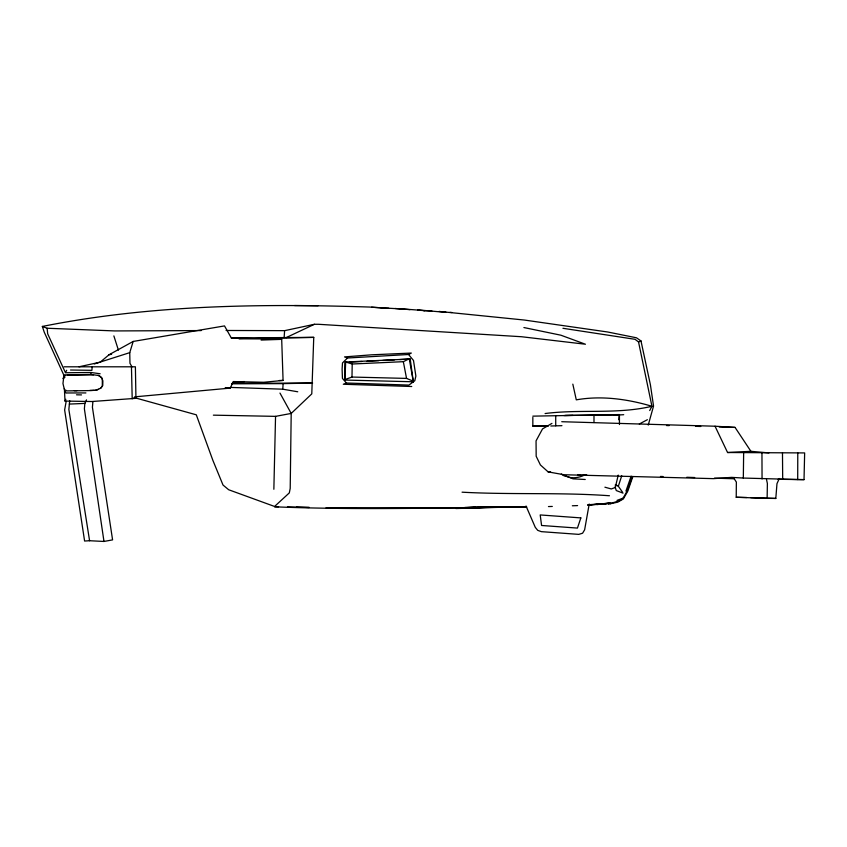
<?xml version="1.0" encoding="UTF-8"?>
<svg xmlns="http://www.w3.org/2000/svg" width="847" height="847" viewBox="0 0 847 847"><rect width="100%" height="100%" fill="white"/><g stroke="black" fill="none" stroke-linecap="round" stroke-linejoin="round"><path stroke-width="1.27" d="M64.88 377.434L44.245 332.172L42.35 326.444C149.877 304.92 260.389 303.48 369.673 307.059C388.445 308.456 406.835 308.869 424.728 310.743M444.537 312.257L417.582 309.843M648.241 425.088L653.545 406.084L650.422 384.866L640.988 340.939L636.468 337.794L607.659 331.992L524.325 320.039L439.064 311.421M548.327 426.094L532.837 426.105L532.837 417.38M593.991 422.515L593.991 415.03L619.443 414.564L619.443 424.538M561.741 421.711L715.037 426.221L727.562 452.52L804.65 452.923L804.025 479.624L797.705 479.54L797.779 452.923M779.314 478.513L776.974 483.658L775.799 498.438L767.128 498.343L736.223 497.274L736.361 482.081L733.587 477.803M797.705 479.54L743.327 478.057L743.645 452.923M344.888 379.572L351.992 377.053L352.204 364.009L345.671 362.008L344.824 362.368L344.93 380.059L413.325 381.775L410.213 359.022L345.671 362.008L344.93 380.059M767.128 498.343L767.382 483.552L766.493 479.36M231.379 337.932L313.75 337.371L311.781 393.876L291.199 413.431L275.55 416.364L213.37 415.157M273.856 489.27L275.55 416.364M64.298 376.788L65.208 374.946L90.83 374.438L90.957 372.489L65.304 372.754L66.691 370.287M297.752 391.78L282.76 389.186L283.142 383.627L312.628 383.066L232.089 383.331M284.116 337.551L284.624 330.658L314.438 324.285L318.567 324.295L521.477 336.725L585.436 344.231L560.873 335.2L523.901 327.545M92.175 366.804L91.889 370.33L70.502 370.023M69.698 400.695L68.861 409.461L89.581 540.725L103.98 541.455L112.587 539.878L92.408 407.227L92.895 401.849M86.51 399.869L84.869 403.405L84.382 408.783L103.98 541.455M618.797 419.741L619.284 414.935L623.71 414.702M63.716 378.567L64.16 375.179M589.205 504.029L584.631 529.809L582.577 533.218L578.776 534.372L541.339 531.651L537.718 530.349L535.283 527.353L526.029 506.008M623.032 493.134L616.267 490.551L615.271 487.491L618.246 475.093M621.73 475.76L618.342 486.252L622.587 492.287M131.973 366.804L129.972 363.321L129.75 352.648L133.17 341.447L224.508 325.915L231.369 338.048L281.691 339.34L283.078 380.43L263.692 382.272L233.243 381.552L230.299 388.095L134.599 396.862M66.182 401.277L64.637 409.937L84.605 541.032L89.581 540.725M632.18 476.48L627.204 490.868L622.894 498.502C612.667 505.31 599.634 503.669 587.987 505.119M632.804 476.692L627.796 491.133L623.35 498.947L617.759 502.144L608.464 504.187M625.944 491.069L631.142 476.13M63.758 376.809L62.964 383.532L64.34 389.292M64.107 366.804L135.393 366.804L135.944 398.334L91.91 401.52L65.018 401.076L65.801 399.276M63.726 377.328L63.102 378.598L64.901 375.21M649.702 410.551L651.936 406.274L638.543 341.976L635.038 339.308L562.937 328.287M100.444 388.519L102.752 385.607L102.868 380.854L101.566 377.466L98.083 375.327M347.471 358.006L342.506 362.929L342.103 369.08L342.442 378.397L346.381 383.013L408.932 385.078L414.797 380.727L415.877 376.068L413.495 360.462L408.54 354.501L347.471 358.006L344.528 356.905L371.515 354.819L411.314 353.061L408.54 354.501M133.17 341.447L109.019 354.766L100.2 362.167L78.962 366.804M638.543 341.976L640.988 340.939M551.937 423.384L542.514 428.931L536.056 440.874L536.172 456.237L540.397 464.939L548.125 471.885L564.06 474.744L713.46 478.64L731.639 477.369L743.327 478.057M639.326 423.998L647.373 419.699M352.204 364.009L403.341 361.68L409.26 358.789L413.325 381.775M286.117 337.635L314.438 324.285M617.029 500.386L623 498.184M346.381 383.013L343.321 384.252L411.737 386.507M615.271 487.491L611.269 488.952L604.906 487.194M95.404 390.287L98.432 389.228M94.313 363.956L129.75 352.648M109.019 354.766L111.613 354.258M586.675 474.691L581.434 475.262L577.696 474.722M587.913 505.119L610.412 503.065L610.433 503.721M596.849 504.6L609.289 503.234L587.966 504.78M545.097 413.537C580.513 408.974 617.061 414.575 651.936 406.274C627.701 399.064 601.412 395.401 576.288 399.848L572.826 384.136M444.537 311.961L445.871 312.151M274.64 506.813C358.683 510.19 442.716 507.734 526.728 507.025L464.823 507.512M67.178 375.157L93.509 374.85M350.055 362.103L361.828 361.5M367.058 361.235L378.821 360.631M382.749 360.43L394.522 359.827M399.752 359.562L410.213 359.022M727.562 452.52L750.908 451.313L768.928 452.923M455.877 508.528L511.45 506.993L462.843 507.692L475.135 507.046M326.063 507.766L355.92 508.327L327.238 507.777L458.375 507.798M69.348 404.083L84.869 403.405M593.991 415.03L532.837 416.142M550.794 425.999L561.942 425.67M313.75 337.371L239.129 338.938M261.109 340.06L281.691 339.34M548.454 506.57L552.297 506.442M572.339 505.775L577.58 505.595M85.907 392.934L67.008 392.966M234.047 381.838L244.444 381.584M455.802 507.914L460.884 507.787M465.966 507.66L518.745 506.93M89.909 390.414L94.313 390.308M318.101 305.725L294.565 305.545M565.32 415.432L617.992 414.935M474.86 507.448L493.557 507.078M563.901 415.559L572.964 415.39M532.837 426.105L547.077 425.84M279.319 380.494L283.078 380.43M462.843 507.692L506.527 507.046M201.194 330.574L114.737 330.933L47.136 328.244L42.35 326.444M231.834 383.818L283.142 383.627M226.085 330.478L284.624 330.658M74.356 390.647L76.918 390.658M736.223 497.274L746.768 497.507M548.125 471.885L550.55 471.917M282.76 389.186L230.564 387.418M76.505 394.808L81.503 394.903M274.724 506.675L278.557 506.75M287.482 506.94L309.187 507.459M351.992 377.053L406.549 378.408L413.103 381.118M804.025 479.624L778.118 479.296M613.641 414.776L618.384 414.903M666.504 425.543L669.141 425.618M695.503 426.327L700.787 426.475M719.241 426.973L735.058 427.407L750.908 451.313M462.06 492.181C511.112 494.87 560.534 492.213 609.459 495.749M296.418 507.131L309.335 507.48M660.438 476.448L663.074 476.533M686.779 477.274L694.688 477.528M714.445 478.142L734.211 478.767M750.728 497.634L775.799 498.438M585.235 479.487L573.059 478.851L564.547 475.506M381.404 308.17L388.731 308.234M715.037 426.221L735.058 427.407M401.722 308.911L409.99 309.674M395.274 308.477L402.928 309.24M371.589 307.186L381.404 307.832M423.5 310.658L431.854 310.955M449.979 312.342L452.012 312.522M133.815 398.132L135.944 398.334M225.249 387.566L230.299 388.095M90.83 374.438L99.311 375.602L102.318 378.725L102.318 386.041L100.867 388.042L96.78 390.139L91.137 390.562L66.68 390.901L65.537 389.969M90.957 372.489L100.137 373.771M134.26 397.592L196.292 414.808L212.872 460.355L223.015 485.035L228.69 489.757L274.576 506.464L289.303 492.901L290.203 488.444L291.199 413.431L279.976 393.072M618.342 486.252L615.398 484.611L615.462 486.961M561.307 474.024L563.276 475.495L570.804 477.634A29.465 26.617 89 0 0 584.409 475.093M65.198 391.335L66.087 393.146M65.071 371.844L47.665 333.782L47.136 328.244M113.869 335.899L118.4 350.107M403.341 361.68L406.549 378.408M65.018 401.076L64.372 388.498M131.454 366.804L132.196 398.821M782.48 452.923L782.692 479.296M761.951 452.923L762.056 478.957M555.717 415.824L555.717 425.797M580.851 517.898L577.442 528.083L541.572 525.479L540.206 514.944L580.851 517.898"/></g></svg>
